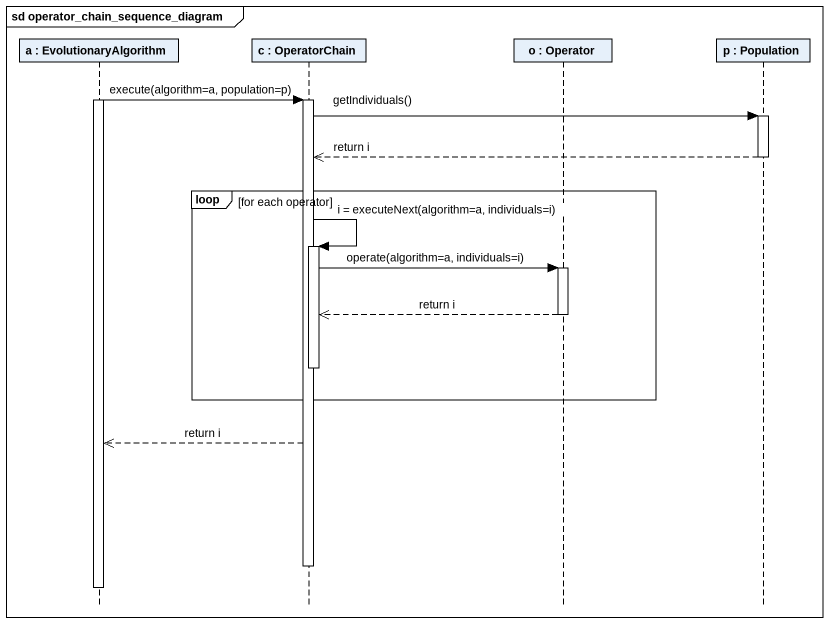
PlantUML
@startuml
mainframe sd operator_chain_sequence_diagram
hide footbox
participant "a : EvolutionaryAlgorithm" as a
participant "c : OperatorChain" as c
participant "o : Operator" as o_
participant "p : Population" as p

activate a
a -> c : execute(algorithm=a, population=p)
activate c
c -> p : getIndividuals()
activate p
p -->> c : return i
deactivate p
loop for each operator
  c -> c : i = executeNext(algorithm=a, individuals=i)
  activate c
  c -> o_ : operate(algorithm=a, individuals=i)
  activate o_
  o_ -->> c : return i
  deactivate o_
  deactivate c
end
c -->> a : return i
deactivate c
deactivate a
@enduml
